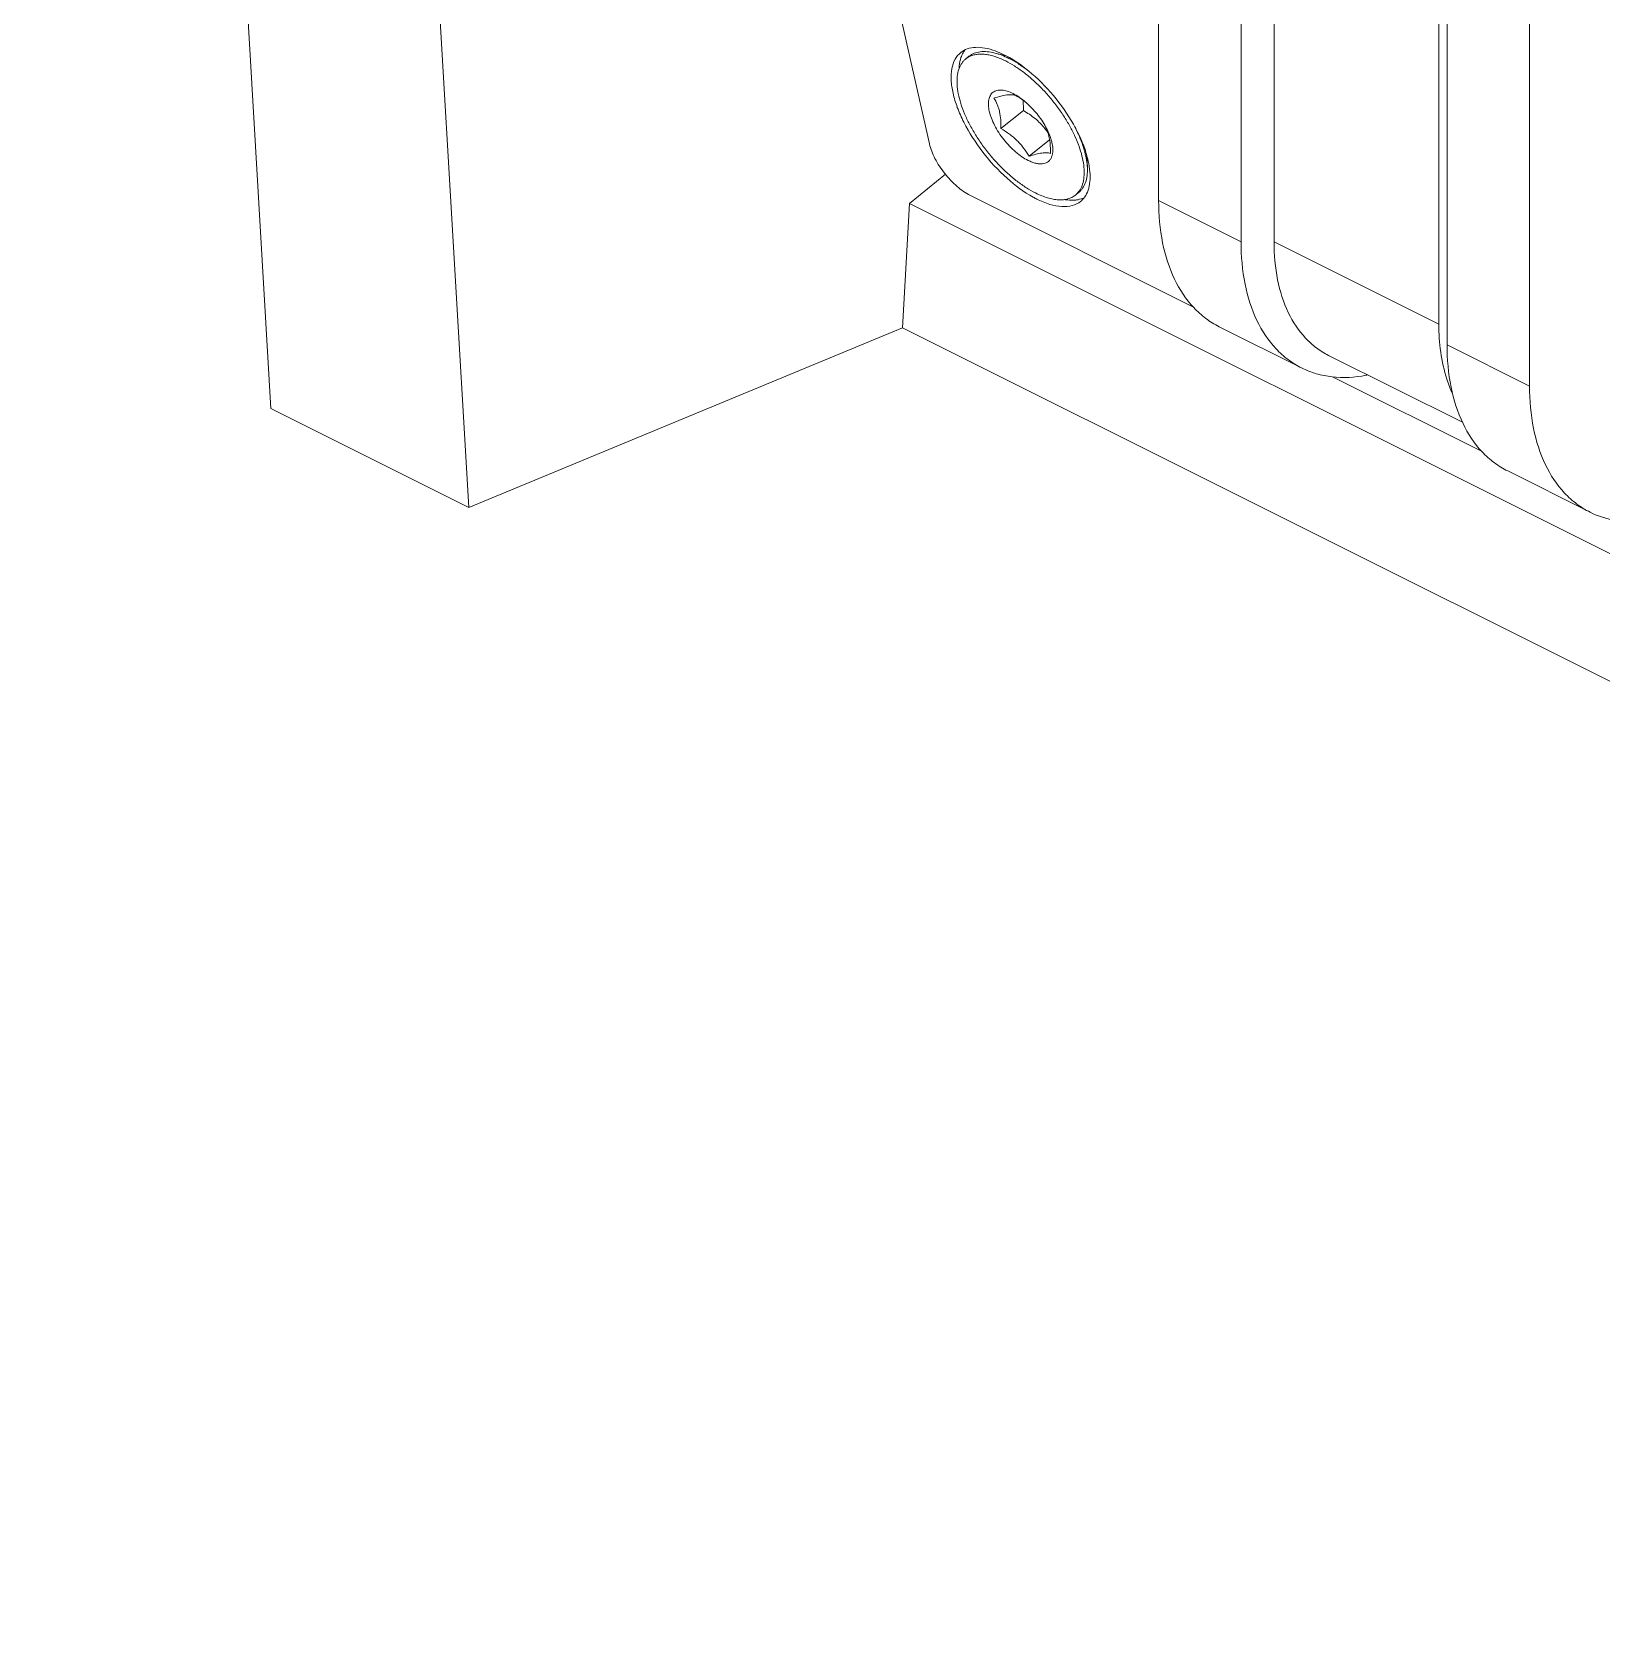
# Model space of a CAD drawing. Header units: millimetres. Extents: x 0 to 1782, y 0 to 1260.
# Drawn here: x 1281.4 to 1348.7, y 673.5 to 742.1 of the extents above; entities that cross this region are included whole.
import ezdxf

# ---------------------------------------------------------------- set-up
doc = ezdxf.new("R2010")
doc.units = ezdxf.units.MM
doc.header["$LTSCALE"] = 0.1
doc.layers.get('0').update_dxf_attribs({"lineweight": 13})

msp = doc.modelspace()

# ---------------------------------------------------------------- linework, layer by layer
for p, q in [((1281.367, 900.339), (1291.618, 725.923)), ((1300.103, 721.681), (1289.852, 896.096)), ((1334.648, 733.074), (1334.648, 867.308)), ((1329.698, 828.623), (1329.698, 734.842)), ((1333.233, 826.855), (1333.233, 733.074)), ((1341.719, 729.539), (1341.719, 825.89)), ((1342.072, 822.435), (1342.072, 728.655)), ((1345.608, 820.668), (1345.608, 726.887)), ((1319.865, 737.279), (1311.993, 772.014)), ((1322.673, 741.172), (1323.154, 741.047)), ((1321.425, 740.921), (1321.562, 741.031)), ((1322.931, 737.93), (1323.894, 738.706)), ((1324.14, 736.746), (1325.022, 737.456)), ((1326.641, 736.245), (1326.62, 736.77)), ((1320.561, 735.973), (1319.01, 734.724)), ((1331.17, 730.288), (1321.622, 735.063)), ((1326.129, 735.08), (1326.267, 735.19)), ((1319.01, 734.724), (1318.714, 729.392)), ((1319.01, 734.724), (1430.263, 679.098)), ((1329.698, 734.842), (1333.233, 733.074)), ((1334.648, 733.074), (1341.719, 729.539)), ((1318.714, 729.392), (1300.103, 721.681)), ((1318.714, 729.392), (1430.595, 673.452)), ((1335.832, 727.665), (1332.297, 729.433)), ((1342.731, 725.334), (1336.987, 728.206)), ((1342.072, 728.655), (1345.608, 726.887)), ((1343.545, 724.101), (1337.192, 727.277)), ((1291.618, 725.923), (1300.103, 721.681)), ((1348.207, 721.478), (1344.671, 723.246))]:
    msp.add_line(p, q)
for centre, radius, start, end in [((1322.433, 740.574), 1.278, 156.73657, 161.795), ((1321.958, 740.259), 0.85, 117.00249, 128.82935), ((1321.974, 740.23), 0.883, 116.40147, 117.07814), ((1321.987, 736.495), 3.258, 52.06058, 52.46021), ((1322.024, 736.543), 3.197, 51.15823, 52.06216), ((1321.754, 736.455), 3.44, 48.58084, 49.40285), ((1322.3, 735.915), 3.229, 34.80301, 38.81829), ((1323.159, 737.169), 1.889, 25.51308, 26.48932), ((1321.844, 736.357), 3.431, 28.2899, 28.82729), ((1322.593, 735.624), 4.187, 12.78937, 14.9914), ((1326.494, 738.932), 4.503, 241.11754, 243.24751), ((1325.597, 735.74), 0.848, 308.85599, 320.31584), ((1325.999, 736.193), 1.333, 275.30188, 277.68333)]:
    msp.add_arc(centre, radius, start, end)
for points, knots in [([(1321.206, 741.193), (1321.107, 741.114), (1320.935, 740.901), (1320.802, 740.484), (1320.782, 739.986), (1320.836, 739.635), (1320.878, 739.45)], [0, 0, 0, 0, 0.203271, 0.429607, 0.693718, 1, 1, 1, 1]), ([(1322.688, 741.263), (1322.543, 741.316), (1322.265, 741.396), (1321.856, 741.433), (1321.495, 741.372), (1321.29, 741.262), (1321.206, 741.193)], [0, 0, 0, 0, 0.29848, 0.559447, 0.788971, 1, 1, 1, 1]), ([(1321.259, 741.079), (1321.267, 741.099), (1321.302, 741.174), (1321.345, 741.246), (1321.382, 741.295)], [0, 0, 0, 0, 0.256817, 1, 1, 1, 1]), ([(1321.562, 741.031), (1321.595, 741.058), (1321.665, 741.106), (1321.823, 741.183), (1322.051, 741.239), (1322.355, 741.239), (1322.565, 741.2), (1322.673, 741.172)], [0, 0, 0, 0, 0.108705, 0.21927, 0.452208, 0.710329, 1, 1, 1, 1]), ([(1321.581, 741.021), (1321.629, 741.044), (1321.732, 741.084), (1321.899, 741.119), (1322.08, 741.13), (1322.273, 741.116), (1322.477, 741.079), (1322.771, 740.997), (1322.99, 740.903), (1323.136, 740.831)], [0, 0, 0, 0, 0.099176, 0.203422, 0.314464, 0.433516, 0.561372, 0.698458, 1, 1, 1, 1]), ([(1322.673, 741.172), (1322.772, 741.146), (1322.977, 741.079), (1323.173, 740.991), (1323.273, 740.941)], [0, 0, 0, 0, 0.47926, 1, 1, 1, 1]), ([(1323.153, 741.055), (1323.113, 741.076), (1322.962, 741.153), (1322.806, 741.22), (1322.688, 741.263)], [0, 0, 0, 0, 0.260146, 1, 1, 1, 1]), ([(1324.419, 735.17), (1324.284, 735.237), (1324.012, 735.393), (1323.616, 735.672), (1323.222, 736), (1322.841, 736.37), (1322.479, 736.775), (1322.144, 737.205), (1321.844, 737.652), (1321.584, 738.106), (1321.371, 738.557), (1321.207, 738.997), (1321.098, 739.416), (1321.045, 739.806), (1321.049, 740.159), (1321.103, 740.425), (1321.177, 740.608), (1321.245, 740.728), (1321.327, 740.833), (1321.391, 740.894), (1321.425, 740.921)], [0, 0, 0, 0, 0.063249, 0.131302, 0.203208, 0.277895, 0.354161, 0.430754, 0.506406, 0.579885, 0.650042, 0.715858, 0.776514, 0.831461, 0.88053, 0.924088, 0.944144, 0.963298, 0.981815, 1, 1, 1, 1]), ([(1321.139, 740.501), (1321.141, 740.544), (1321.152, 740.703), (1321.182, 740.862), (1321.219, 740.974)], [0, 0, 0, 0, 0.265939, 1, 1, 1, 1]), ([(1326.25, 735.198), (1326.305, 735.265), (1326.401, 735.423), (1326.485, 735.701), (1326.514, 736.021), (1326.49, 736.379), (1326.414, 736.767), (1326.287, 737.179), (1326.111, 737.607), (1325.89, 738.042), (1325.629, 738.476), (1325.331, 738.902), (1325.003, 739.31), (1324.652, 739.692), (1324.284, 740.042), (1323.906, 740.353), (1323.525, 740.617), (1323.265, 740.766), (1323.136, 740.831)], [0, 0, 0, 0, 0.037272, 0.078117, 0.123816, 0.174967, 0.231637, 0.293497, 0.359936, 0.430135, 0.503125, 0.577839, 0.653151, 0.727912, 0.800995, 0.871324, 0.937944, 1, 1, 1, 1]), ([(1326.638, 736.707), (1326.522, 737.139), (1326.145, 738.02), (1325.334, 739.228), (1324.329, 740.285), (1323.551, 740.846), (1323.153, 741.055)], [0, 0, 0, 0, 0.235779, 0.49932, 0.763246, 1, 1, 1, 1]), ([(1324.068, 740.436), (1323.939, 740.535), (1323.682, 740.717), (1323.408, 740.873), (1323.273, 740.941)], [0, 0, 0, 0, 0.518347, 1, 1, 1, 1]), ([(1320.878, 739.45), (1320.925, 739.243), (1321.057, 738.817), (1321.444, 737.948), (1322.124, 736.893), (1323.128, 735.801), (1323.914, 735.213), (1324.319, 734.989)], [0, 0, 0, 0, 0.110309, 0.231474, 0.493776, 0.759527, 1, 1, 1, 1]), ([(1324.102, 736.566), (1324.009, 736.613), (1323.822, 736.725), (1323.554, 736.932), (1323.295, 737.179), (1323.053, 737.457), (1322.838, 737.755), (1322.658, 738.063), (1322.52, 738.367), (1322.429, 738.658), (1322.394, 738.889), (1322.395, 739.056), (1322.412, 739.199), (1322.456, 739.328), (1322.53, 739.431), (1322.596, 739.492), (1322.673, 739.538), (1322.762, 739.569), (1322.86, 739.584), (1323.007, 739.584), (1323.211, 739.542), (1323.37, 739.475), (1323.452, 739.434)], [0, 0, 0, 0, 0.06875, 0.143961, 0.223676, 0.305613, 0.38734, 0.46644, 0.540673, 0.608156, 0.667594, 0.69417, 0.718703, 0.762348, 0.78237, 0.801866, 0.821472, 0.841812, 0.863421, 0.886699, 0.939128, 1, 1, 1, 1]), ([(1322.635, 739.238), (1322.732, 739.269), (1322.912, 739.322), (1323.164, 739.376), (1323.374, 739.392), (1323.496, 739.375), (1323.547, 739.361)], [0, 0, 0, 0, 0.327141, 0.606707, 0.827973, 1, 1, 1, 1]), ([(1322.931, 737.93), (1322.935, 738.056), (1322.933, 738.3), (1322.894, 738.598), (1322.834, 738.817), (1322.761, 739.014), (1322.688, 739.152), (1322.635, 739.238)], [0, 0, 0, 0, 0.277246, 0.537215, 0.659545, 0.776952, 1, 1, 1, 1]), ([(1323.452, 739.434), (1323.545, 739.388), (1323.733, 739.275), (1323.905, 739.141), (1323.992, 739.067)], [0, 0, 0, 0, 0.477533, 1, 1, 1, 1]), ([(1323.547, 739.361), (1323.584, 739.34), (1323.73, 739.252), (1323.871, 739.156), (1323.972, 739.078)], [0, 0, 0, 0, 0.250749, 1, 1, 1, 1]), ([(1323.894, 738.706), (1323.895, 738.743), (1323.898, 738.888), (1323.893, 739.034), (1323.883, 739.142)], [0, 0, 0, 0, 0.255531, 1, 1, 1, 1]), ([(1324.816, 737.939), (1324.753, 738.016), (1324.621, 738.165), (1324.398, 738.367), (1324.154, 738.547), (1323.982, 738.654), (1323.894, 738.706)], [0, 0, 0, 0, 0.246145, 0.495419, 0.747017, 1, 1, 1, 1]), ([(1324.029, 739.035), (1324.111, 738.963), (1324.269, 738.81), (1324.487, 738.56), (1324.683, 738.293), (1324.798, 738.106), (1324.85, 738.011)], [0, 0, 0, 0, 0.247216, 0.500326, 0.753272, 1, 1, 1, 1]), ([(1324.14, 736.746), (1324.069, 736.866), (1323.953, 737.042), (1323.776, 737.26), (1323.629, 737.415), (1323.469, 737.56), (1323.241, 737.739), (1323.057, 737.857), (1322.931, 737.93)], [0, 0, 0, 0, 0.243637, 0.367223, 0.492032, 0.617955, 0.744772, 1, 1, 1, 1]), ([(1324.866, 737.983), (1324.933, 737.857), (1325.021, 737.666), (1325.103, 737.41), (1325.143, 737.232), (1325.162, 737.066), (1325.159, 736.913), (1325.134, 736.777), (1325.088, 736.66), (1325.021, 736.562), (1324.932, 736.488), (1324.825, 736.439), (1324.702, 736.415), (1324.566, 736.416), (1324.418, 736.442), (1324.261, 736.492), (1324.156, 736.539), (1324.102, 736.566)], [0, 0, 0, 0, 0.172881, 0.252111, 0.325577, 0.392876, 0.453917, 0.509044, 0.559143, 0.605743, 0.650967, 0.697213, 0.746674, 0.800968, 0.861083, 0.927467, 1, 1, 1, 1]), ([(1324.863, 737.982), (1324.9, 737.904), (1324.966, 737.738), (1325.028, 737.467), (1325.055, 737.174), (1325.056, 736.973), (1325.053, 736.87)], [0, 0, 0, 0, 0.227013, 0.469662, 0.728415, 1, 1, 1, 1]), ([(1326.641, 736.245), (1326.637, 736.356), (1326.612, 736.586), (1326.534, 736.94), (1326.415, 737.311), (1326.312, 737.561), (1326.255, 737.687), (1326.206, 737.796), (1326.153, 737.904), (1326.099, 738.012)], [0, 0, 0, 0, 0.220809, 0.462103, 0.722548, 1, 1, 1, 1.240051, 1.240051, 1.240051, 1.240051]), ([(1321.622, 735.063), (1321.417, 735.165), (1321.017, 735.449), (1320.504, 735.99), (1320.097, 736.608), (1319.915, 737.06), (1319.865, 737.279)], [0, 0, 0, 0, 0.236674, 0.50254, 0.767044, 1, 1, 1, 1]), ([(1325.053, 736.87), (1325.001, 736.884), (1324.879, 736.9), (1324.669, 736.885), (1324.418, 736.831), (1324.237, 736.777), (1324.14, 736.746)], [0, 0, 0, 0, 0.172027, 0.393293, 0.672859, 1, 1, 1, 1]), ([(1326.523, 734.991), (1326.587, 735.081), (1326.693, 735.296), (1326.765, 735.668), (1326.761, 736.096), (1326.712, 736.395), (1326.676, 736.551)], [0, 0, 0, 0, 0.206254, 0.438, 0.702204, 1, 1, 1, 1]), ([(1326.267, 735.19), (1326.299, 735.216), (1326.361, 735.275), (1326.47, 735.412), (1326.573, 735.624), (1326.639, 735.921), (1326.645, 736.133), (1326.641, 736.245)], [0, 0, 0, 0, 0.108703, 0.219268, 0.452199, 0.710307, 1, 1, 1, 1]), ([(1324.419, 735.17), (1324.504, 735.127), (1324.673, 735.05), (1324.926, 734.96), (1325.168, 734.901), (1325.397, 734.872), (1325.61, 734.875), (1325.805, 734.91), (1325.98, 734.976), (1326.083, 735.042), (1326.129, 735.08)], [0, 0, 0, 0, 0.159455, 0.308238, 0.445969, 0.57295, 0.690014, 0.798616, 0.900976, 1, 1, 1, 1]), ([(1326.504, 734.966), (1326.482, 734.956), (1326.378, 734.911), (1326.266, 734.884), (1326.177, 734.872)], [0.0417955, 0.0417955, 0.0417955, 0.0417955, 0.241752, 1, 1, 1, 1]), ([(1326.349, 734.807), (1326.398, 734.847), (1326.459, 734.907), (1326.51, 734.974), (1326.523, 734.991)], [0, 0, 0, 0, 0.746612, 1, 1, 1, 1]), ([(1324.467, 734.911), (1324.649, 734.82), (1325, 734.672), (1325.522, 734.565), (1325.984, 734.597), (1326.246, 734.724), (1326.349, 734.807)], [0, 0, 0, 0, 0.308978, 0.574028, 0.799424, 1, 1, 1, 1]), ([(1326.122, 734.865), (1326.09, 734.862), (1325.957, 734.855), (1325.822, 734.865), (1325.721, 734.879), (1325.711, 734.881), (1325.701, 734.883), (1325.691, 734.884), (1325.683, 734.885), (1325.676, 734.886), (1325.669, 734.888)], [0, 0, 0, 0, 0.237651, 1, 1, 1, 1.077568, 1.077568, 1.077568, 1.13282, 1.13282, 1.13282, 1.13282]), ([(1329.698, 734.842), (1329.698, 734.234), (1329.796, 733.076), (1330.29, 731.492), (1330.996, 730.414), (1331.703, 729.777), (1332.094, 729.535), (1332.297, 729.433)], [0, 0, 0, 0, 0.289506, 0.549117, 0.782182, 0.892167, 1, 1, 1, 1]), ([(1335.832, 727.665), (1335.63, 727.767), (1335.238, 728.009), (1334.531, 728.646), (1333.825, 729.725), (1333.332, 731.308), (1333.233, 732.466), (1333.233, 733.074)], [0, 0, 0, 0, 0.107833, 0.217818, 0.450883, 0.710494, 1, 1, 1, 1]), ([(1334.648, 733.074), (1334.648, 732.527), (1334.736, 731.484), (1335.18, 730.06), (1335.816, 729.089), (1336.452, 728.516), (1336.804, 728.298), (1336.987, 728.206)], [0, 0, 0, 0, 0.289509, 0.549115, 0.782181, 0.892166, 1, 1, 1, 1]), ([(1342.306, 726.561), (1342.213, 726.762), (1341.844, 727.712), (1341.719, 728.745), (1341.719, 729.539)], [0.0154187, 0.0154187, 0.0154187, 0.0154187, 0.2305464, 1, 1, 1, 1]), ([(1342.072, 728.655), (1342.072, 728.047), (1342.171, 726.888), (1342.664, 725.305), (1343.37, 724.227), (1344.077, 723.59), (1344.469, 723.347), (1344.671, 723.246)], [0, 0, 0, 0, 0.289506, 0.549117, 0.782182, 0.892167, 1, 1, 1, 1]), ([(1338.667, 727.366), (1338.642, 727.361), (1338.617, 727.356), (1338.591, 727.351), (1338.115, 727.258), (1337.385, 727.214), (1336.46, 727.398), (1336.034, 727.565), (1335.832, 727.665)], [-0.027315, -0.027315, -0.027315, -0.027315, 0, 0, 0, 0.516675, 0.760696, 1, 1, 1, 1]), ([(1348.207, 721.478), (1348.004, 721.58), (1347.613, 721.822), (1346.906, 722.459), (1346.2, 723.537), (1345.706, 725.121), (1345.608, 726.279), (1345.608, 726.887)], [0, 0, 0, 0, 0.107833, 0.217818, 0.450883, 0.710494, 1, 1, 1, 1]), ([(1353.172, 722.03), (1352.749, 721.782), (1351.9, 721.374), (1350.583, 721.049), (1349.326, 721.061), (1348.553, 721.305), (1348.207, 721.478)], [0, 0, 0, 0, 0.283108, 0.540458, 0.776394, 1, 1, 1, 1])]:
    msp.add_open_spline(points, degree=3, knots=knots)

doc.saveas('drawing.dxf')
